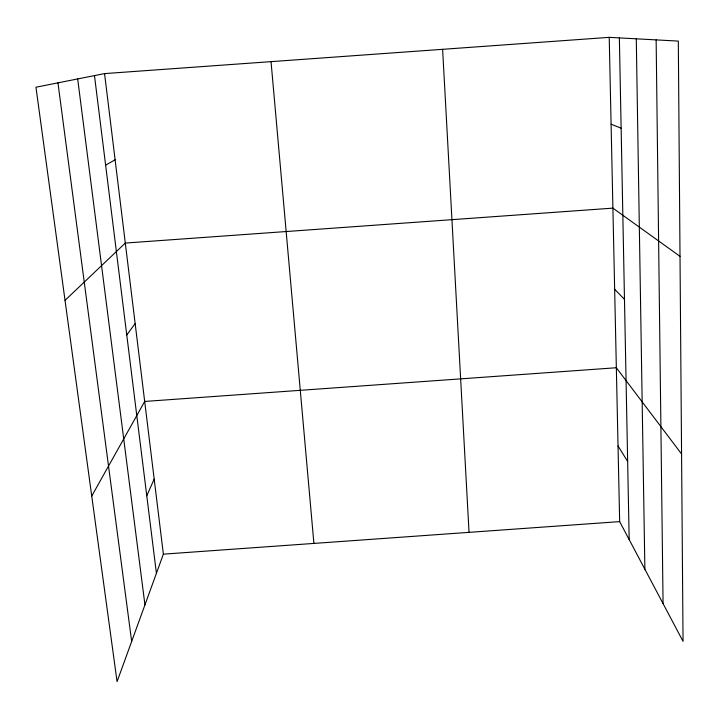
<?xml version="1.0" encoding="UTF-8"?>
<svg xmlns="http://www.w3.org/2000/svg" width="719" height="719" viewBox="0 0 719 719"><rect width="100%" height="100%" fill="white"/><g stroke="black" fill="none" stroke-linecap="round" stroke-linejoin="round"><path stroke-width="1.08" d="M104.561 73.599L163.375 554.151L117.062 681.648L35.95 87.215L104.561 73.599L609.218 37.352L678.314 41.091L683.05 641.366L619.661 521.617L609.218 37.352M146.775 495.786L154.19 479.061M91.744 496.065L144.69 401.445L616.345 367.742L681.576 453.977M126.76 334.973L135.154 323.577M65.034 300.362L125.304 243.067L612.903 208.133L680.012 256.341M105.621 165.145L115.112 159.789M163.375 554.151L619.661 521.617M611.087 124.216L621.135 128.171M614.646 289.263L624.478 299.365M618.025 445.951L627.651 461.463M57.96 82.847L131.667 641.456M77.679 78.937L144.95 604.877M94.477 75.603L156.418 573.295M271.036 61.645L313.906 543.42M442.616 49.323L469.04 532.357M619.365 37.9L629.179 539.601M636.279 38.817L644.88 569.259M656.141 39.896L663.071 603.618"/></g></svg>
